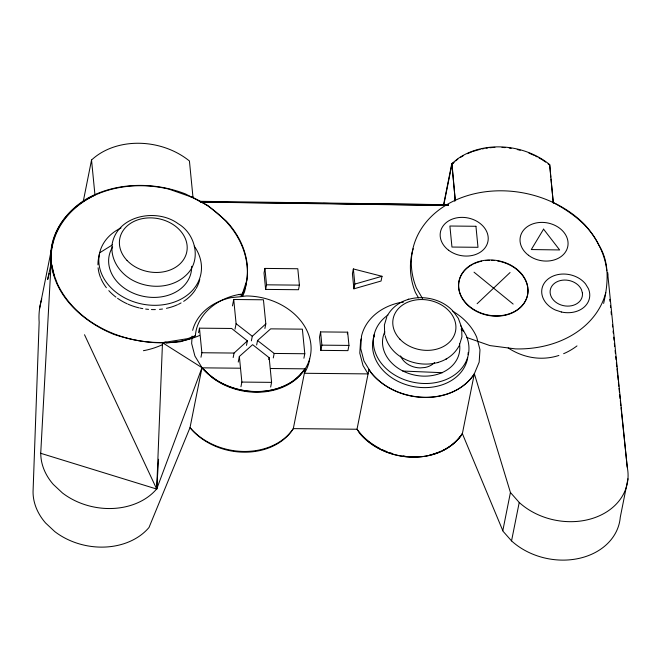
<?xml version="1.0" encoding="UTF-8"?>
<svg xmlns="http://www.w3.org/2000/svg" width="661" height="661" viewBox="0 0 661 661"><rect width="100%" height="100%" fill="white"/><g stroke="black" fill="none" stroke-linecap="round" stroke-linejoin="round"><path stroke-width="0.99" d="M84.517 334.739L156.698 489.049L162.49 342.712L187.881 338.606L195.392 335.722C197.003 312.298 220.592 296.558 242.331 294.021L246.834 280.247A97.58 77.106 11.3 0 0 226.326 221.105L207.893 205.521L185.427 193.921A100.133 79.122 11.3 0 0 87.847 198.143C65.315 211.099 47.625 235.837 51.252 262.731C54.714 296.814 83.889 322.337 114.204 334.499C141.586 343.39 172.372 347.232 199.556 335.491M54.285 275.521L51.128 262.219L40.726 453.306L156.698 489.049L201.993 367.681L194.896 356.015L191.649 343.53L192.111 336.102M156.698 489.049L158.582 459.246M192.648 330.318A60.258 47.609 11.3 0 1 231.251 297.607L241.356 296.615L245.371 287.593A98.935 78.172 11.3 0 0 193.012 197.565L189.426 160.978A67.472 53.318 11.3 0 0 91.532 160.028L94.977 195.144C68.612 207.703 49.6 232.275 51.095 262.376A84.98 80.312 -80.4 0 0 50.938 265.325M603.625 303.416C608.12 284.139 609.921 262.376 598.775 245.008C589.653 225.649 571.765 212.578 553.414 202.63A98.935 78.172 11.3 0 0 445.15 205.687A98.935 78.172 11.3 0 0 416.38 287.981L422.495 298.499M453.471 162.672L451.934 164.176L454.14 162.399M39.61 308.464L51.31 249.974M51.707 247.982L52.897 242M47.683 279.454L51.252 262.731M195.392 335.722L191.979 338.044L180.246 341.762L166.299 342.91L166.018 342.067L163.284 342.497C137.157 343.026 111.023 335.771 89.491 320.833A101.769 80.411 11.3 0 1 57.433 283.85L53.384 273.142L51.095 262.376A98.935 78.172 11.3 0 1 168.778 189.079L193.012 197.565M83.236 201.539L91.532 160.028M198.564 332.657L199.457 328.162L231.656 328.476L247.388 340.869L246.487 345.364M200.977 357.237L201.869 352.743L199.457 328.162M232.449 305.919L233.73 299.499L263.442 299.788L265.813 323.898L264.896 328.476M241.356 296.615L241.612 295.145L238.406 294.393M235.002 329.195L236.101 323.692L233.73 299.499M233.168 357.551L234.068 353.057L247.388 340.869M238.241 362.071L239.356 356.461L252.626 344.662L269.167 357.7L271.588 382.364L270.655 387.04M240.935 386.751L241.868 382.075L239.356 356.461M264.937 268.416L264.02 273.001L265.631 289.402L298.491 289.725L299.408 285.139L297.797 268.738L264.937 268.416L266.548 284.817L265.631 289.402M251.37 340.853L252.287 336.267L265.813 323.898M256.642 345.017L257.542 340.522L270.663 328.856L302.383 329.161L304.787 353.742L303.895 358.237M268.796 359.576L269.167 357.7M273.282 357.94L274.175 353.445L257.542 340.522M320.585 331.905L319.536 337.118L320.841 350.371L347.917 350.636L348.967 345.414L347.661 332.169L320.585 331.905L321.882 345.149L320.841 350.371M353.362 268.944L352.412 273.687L353.899 288.824L381.067 281.032L382.017 276.29L353.362 268.944L354.85 284.081L353.899 288.824M347.314 333.904L347.661 332.169M373.333 338.729L374.159 334.623M368.995 369.317L357.014 429.245A59.903 47.328 11.3 0 0 379.811 448.926C406.275 462.659 444.704 460.064 462.37 433.649L474.342 373.721L479.167 362.162L479.977 349.719L476.721 337.234A60.258 47.609 11.3 0 0 452.455 311.034M443.432 205.464L451.793 163.631L457.966 158.632A67.472 53.318 11.3 0 1 549.688 164.581L553.323 203.109L550.968 179.073M443.705 205.389L451.736 165.176M454.743 201.217L455.239 198.746M387.908 315.066A48.154 38.049 11.3 0 0 382.438 364.665A48.154 38.049 11.3 0 0 443.391 380.587A48.154 38.049 11.3 0 0 466.212 335.515L460.643 325.716M550.77 177.074L549.688 164.581M403.375 302.176L400.343 302.474A60.258 47.609 11.3 0 0 361.517 336.11L360.708 348.562L363.963 361.038L371.061 372.713A60.258 47.609 11.3 0 0 474.342 373.721L510.432 492.503L502.757 530.932L511.54 540.896A63.646 50.286 11.3 0 0 578.772 558.454A63.646 50.286 11.3 0 0 620.274 517.241L627.95 478.812M511.54 540.896L519.224 502.467L510.432 492.503M47.724 279.248L49.145 273.472M51.046 265.763L51.517 263.83M112.048 244.545C116.832 215.552 155.913 207.942 177.528 223.253L178.016 223.625C195.235 233.498 201.795 259.302 187.17 274.15C172.306 289.361 147.163 289.584 129.812 278.62L129.325 278.256C118.633 271.192 110.866 259.013 112.048 245.851M386.735 317.181L384.405 324.948L384.685 334.425M459.585 344.629L461.915 336.862L461.634 327.385M242.331 294.021L241.389 296.459L246.553 295.954A60.258 47.609 11.3 0 1 305.283 368.689L293.302 428.625A60.258 47.609 11.3 0 1 190.021 427.617L149.014 527.478A63.373 50.079 11.3 0 1 54.739 531.56L45.559 522.967A63.373 50.079 11.3 0 1 33.05 491.734L39.156 322.147A98.935 78.172 11.3 0 1 41.759 298.962M242.48 296.533L244.487 292.022A98.935 78.172 11.3 0 0 246.008 283.99M387.214 315.95C399.847 292.74 435.252 292.41 452.471 310.563M459.106 345.86C443.366 375.035 392.882 367.417 385.123 335.639M502.806 530.667L462.37 433.649C445.357 459.098 408.82 462.452 382.636 450.48A60.258 47.609 11.3 0 1 359.08 432.641M474.284 374.035C456.544 400.335 418.206 403.061 391.725 389.304A59.903 47.328 11.3 0 1 368.929 369.623M477.118 303.73L510.061 272.539M455.669 160.887L457.866 159.111M452 163.854L455.28 200.688L451.793 163.631M112.477 244.834L99.654 252.816L98.803 257.096A51.715 40.858 11.3 0 0 97.944 264.838M445.778 359.229L446.712 358.84M408.044 299.4L408.729 299.111M437.582 362.699L438.276 362.41M354.85 284.081L382.017 276.29M266.548 284.817L299.408 285.139M321.882 345.149L348.967 345.414M201.869 352.743L234.068 353.057M274.175 353.445L304.787 353.742M239.803 368.21L201.969 367.838A61.217 48.369 11.3 0 0 305.25 368.846L270.481 368.507M241.868 382.075L271.588 382.364M448.315 204.728L200.324 202.076L448.075 205.488M199.258 201.299L448.29 204.712M190.657 196.738L192.938 196.78M323.295 203.39L448.075 205.472M402.681 371.036L442.573 372.705M466.592 337.424L489.9 345.579L515.473 348.901A98.935 78.172 11.3 0 0 605.773 292.658M461.072 329.128L463.7 330.748M461.857 330.145L463.601 331.219M162.49 342.712L201.993 367.681L212.454 377.753A60.258 47.609 11.3 0 0 296.781 378.571L305.283 368.689L299.83 375.324L292.972 381.009A61.217 48.369 11.3 0 1 216.742 380.265L209.785 375.184M236.101 323.692L252.287 336.267M474.028 272.183L513.151 304.077M208.76 374.44L201.993 367.681L190.021 427.617A61.217 48.369 11.3 0 0 293.302 428.625L357.014 429.245A60.506 47.815 11.3 0 0 379.968 448.546M453.107 311.191L458.329 318.346L461.196 326.17M418.52 297.83L415.463 292.567A98.935 78.172 11.3 0 1 413.224 248.726M606.79 270.704C604.989 253.535 596.255 237.596 584.886 224.856A96.704 76.412 11.3 0 0 553.414 202.63M609.773 299.342L609.987 301.383M610.409 305.481L610.624 307.522M611.053 311.612L611.367 314.686M612.433 324.915L612.648 326.955M613.077 331.045L613.284 333.094M613.714 337.184L614.036 340.258M614.35 343.323L614.672 346.389M615.094 350.479L615.416 353.552M615.738 356.618L616.052 359.691M616.374 362.757L616.804 366.847M617.01 368.896L617.44 372.986M617.655 375.027L618.184 380.141M618.399 382.19L618.82 386.28M619.035 388.329L619.464 392.419M619.671 394.46L620.101 398.558M620.315 400.599L620.844 405.714M621.059 407.763L621.489 411.853M621.695 413.893L627.231 467.087A63.646 50.286 11.3 0 1 593.165 518.199A63.646 50.286 11.3 0 1 519.224 502.467M627.231 467.087L607.575 272.291A83.088 68.372 85.3 0 1 607.699 275.199M51.128 262.219L51.269 263.665M467.732 357.601A48.154 38.049 11.3 0 1 411.035 386.049A48.154 38.049 11.3 0 1 374.159 335.862M468.145 352.61A48.154 38.049 11.3 0 1 468.079 354.627M527.85 288.593A34.959 27.622 11.3 0 1 478.845 312.504A34.959 27.622 11.3 0 1 472.673 264.35M473.59 263.888A34.959 27.622 11.3 0 1 481.654 261.186M485.529 260.566A34.959 27.622 11.3 0 1 489.52 260.318M491.52 260.335A34.959 27.622 11.3 0 1 494.552 260.541M497.584 260.963A34.959 27.622 11.3 0 1 499.567 261.359M500.551 261.582A34.959 27.622 11.3 0 1 527.742 287.684M558.875 355.461A83.088 68.372 85.3 0 1 508.185 347.95M576.987 345.91A83.088 68.372 85.3 0 1 563.635 353.685M459.461 343.604A38.941 30.77 11.3 0 1 417.116 375.555A38.941 30.77 11.3 0 1 384.801 331.839M462.37 433.649A60.506 47.815 11.3 0 1 442.986 450.281M441.209 451.116A60.506 47.815 11.3 0 1 432.724 454.157M431.74 454.421A60.506 47.815 11.3 0 1 429.939 454.867M416.744 456.602A60.506 47.815 11.3 0 1 408.977 456.487M405.069 456.115A60.506 47.815 11.3 0 1 403.127 455.859M392.593 453.553A60.506 47.815 11.3 0 1 389.8 452.669M387.049 451.678A60.506 47.815 11.3 0 1 381.686 449.397M162.68 344.563A84.98 80.312 -80.4 0 1 143.412 350.694M156.723 488.892A63.373 50.079 11.3 0 1 62.448 492.974L53.268 484.381A63.373 50.079 11.3 0 1 40.759 453.149M309.728 358.915A60.258 47.609 11.3 0 1 304.366 373.275L368.078 373.903L363.046 365.624L359.791 353.148L360.6 340.704A60.258 47.609 11.3 0 1 361.088 338.853M460.411 157.434A67.472 53.318 11.3 0 1 463.08 155.88M467.426 153.699A67.472 53.318 11.3 0 1 471.797 151.898M472.689 151.576A67.472 53.318 11.3 0 1 480.117 149.394M482.026 148.965A67.472 53.318 11.3 0 1 483.959 148.593M485.918 148.262A67.472 53.318 11.3 0 1 487.892 147.981M489.875 147.75A67.472 53.318 11.3 0 1 494.899 147.395M502.005 147.42A67.472 53.318 11.3 0 1 505.07 147.618M509.144 148.056A67.472 53.318 11.3 0 1 511.176 148.353M517.233 149.526A67.472 53.318 11.3 0 1 520.224 150.278M528.965 153.154A67.472 53.318 11.3 0 1 534.542 155.583M535.451 156.029A67.472 53.318 11.3 0 1 537.244 156.938M539.004 157.896A67.472 53.318 11.3 0 1 541.582 159.408M542.425 159.929A67.472 53.318 11.3 0 1 545.705 162.119M548.068 163.854A67.472 53.318 11.3 0 1 549.588 165.06M434.599 362.517A19.475 15.385 11.3 0 1 424.998 367.499L420.041 367.913A19.475 15.385 11.3 0 1 400.541 355.924M194.243 246.148A51.715 40.858 11.3 0 1 177.371 300.879A51.715 40.858 11.3 0 1 107.222 283.437A51.715 40.858 11.3 0 1 121.037 227.954M199.771 279.454A51.715 40.858 11.3 0 1 196.143 288.526M195.631 289.369A51.715 40.858 11.3 0 1 183.659 301.366M181.073 302.92A51.715 40.858 11.3 0 1 178.387 304.316M177.536 304.713A51.715 40.858 11.3 0 1 166.448 308.323M162.507 309.009A51.715 40.858 11.3 0 1 159.475 309.356M155.385 309.588A51.715 40.858 11.3 0 1 151.435 309.555M148.551 309.373A51.715 40.858 11.3 0 1 145.66 309.067M142.784 308.621A51.715 40.858 11.3 0 1 139.95 308.059M139.017 307.852A51.715 40.858 11.3 0 1 128.069 304.2M127.201 303.812A51.715 40.858 11.3 0 1 117.551 298.301M115.964 297.144A51.715 40.858 11.3 0 1 108.817 290.633M106.371 287.717A51.715 40.858 11.3 0 1 100.902 278.488M100.505 277.537A51.715 40.858 11.3 0 1 98.109 267.771M191.649 266.325A41.825 33.05 11.3 0 1 141.413 295.897A41.825 33.05 11.3 0 1 112.659 246.933M543.573 229.16L531.304 249.552L559.644 249.941L543.573 229.16M475.937 226.277L449.893 226.021L451.959 247.049L477.994 247.305L475.937 226.277M561.363 312L555.389 310.017A24.209 19.128 11.3 0 1 547.448 279.537A24.209 19.128 11.3 0 1 585.53 283.908L588.381 288.593A24.209 19.128 11.3 0 1 561.363 312M582.407 292.963L581.432 289.592A16.31 12.889 11.3 0 0 554.695 283.172A16.31 12.889 11.3 0 0 560.949 304.944A16.31 12.889 11.3 0 0 582.407 292.963M470.797 307.431A34.959 27.622 11.3 0 0 527.453 295.467A34.959 27.622 11.3 0 0 481.729 260.839A34.959 27.622 11.3 0 0 470.797 307.431M399.905 339.184A31.802 25.126 11.3 0 0 453.876 336.077A31.802 25.126 11.3 0 0 419.264 299.598A31.802 25.126 11.3 0 0 399.905 339.184M127.044 260.451A34.149 26.985 11.3 0 0 185.006 257.112A34.149 26.985 11.3 0 0 147.833 217.94A34.149 26.985 11.3 0 0 127.044 260.451M528.445 255.245A24.209 19.128 11.3 0 0 567.675 246.966A24.209 19.128 11.3 0 0 536.013 222.988A24.209 19.128 11.3 0 0 528.445 255.245M448.596 250.238A24.209 19.128 11.3 0 0 487.826 241.959A24.209 19.128 11.3 0 0 456.156 217.973A24.209 19.128 11.3 0 0 448.596 250.238"/></g></svg>
